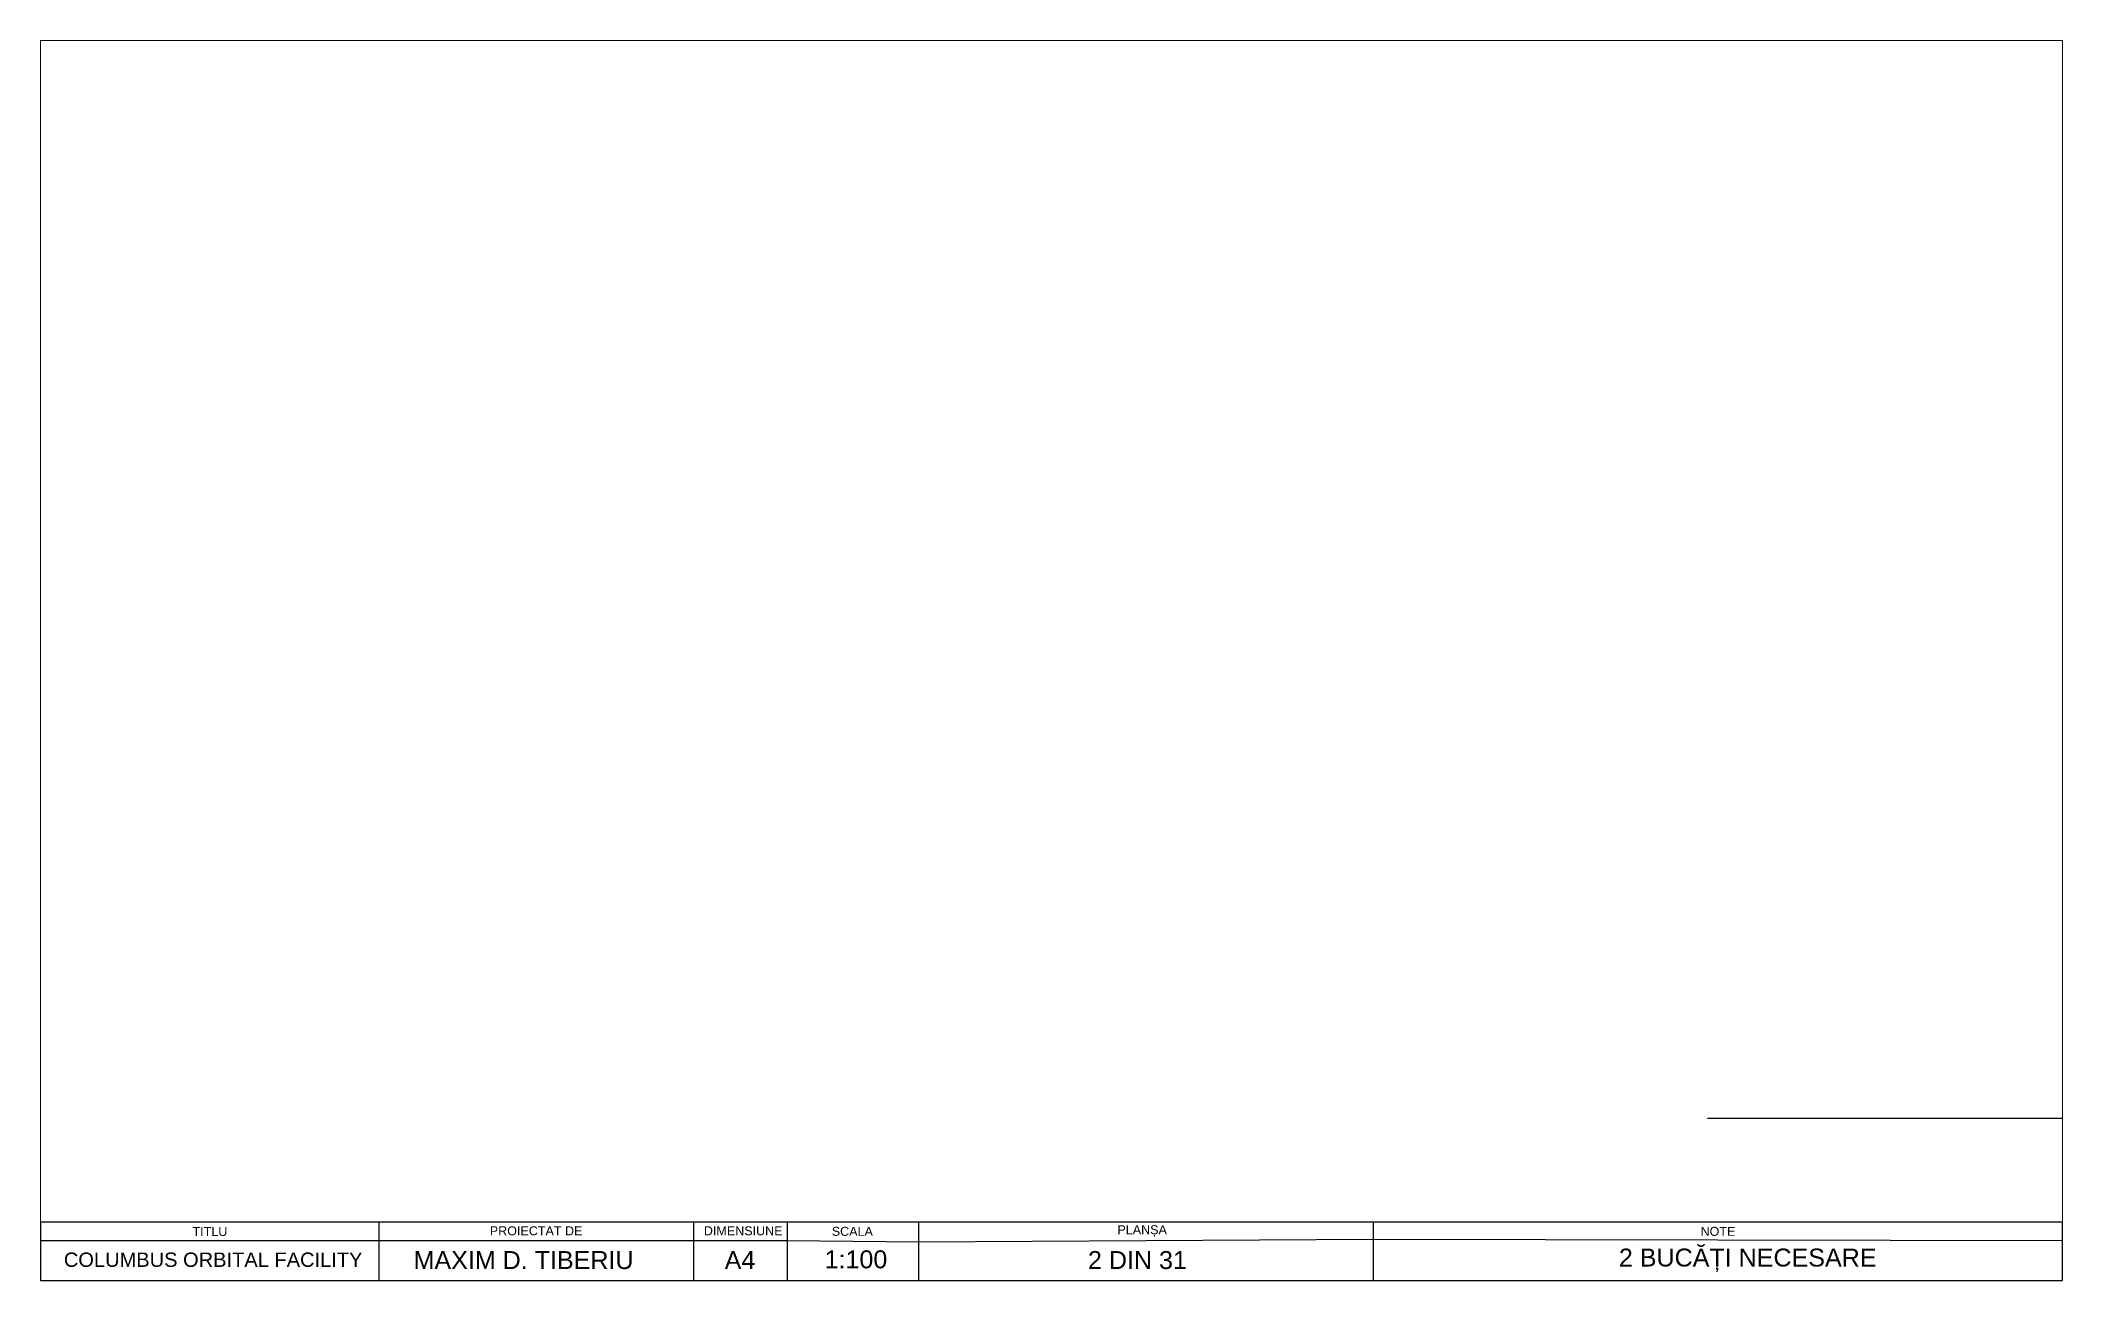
# Paper-space layout 'Layout1' of a CAD drawing. Header units: millimetres. Extents: x 0 to 11.3, y 0 to 6.9.
# The model-space entities are those that its viewports show. They can reach past a viewport. Long polylines and large blocks are cut down to what shows.
import ezdxf

# ---------------------------------------------------------------- set-up
doc = ezdxf.new("R2010")
doc.units = ezdxf.units.MM
doc.header["$MEASUREMENT"] = 0
for name, color, linetype in [('COTARE', 84, 'Continuous'), ('TEXT', 5, 'Continuous'), ('VIEWPORT', 6, 'Continuous')]:
    doc.layers.add(name, color=color, linetype=linetype)
doc.styles.get("Standard").update_dxf_attribs({"font": 'arial.ttf'})
doc.dimstyles.new('COTARE', dxfattribs={"dimtxt": 0.3, "dimasz": 0.05, "dimexe": 0.05, "dimexo": 0.05, "dimgap": 0.09, "dimtad": 0, "dimtih": 1, "dimtoh": 1, "dimzin": 0, "dimdsep": 46, "dimtxsty": 'Standard', "dimcen": 0.09, "dimclrd": 256, "dimclre": 256, "dimadec": 1, "dimazin": 0, "dimtfac": 1, "dimtofl": 0, "dimtmove": 0, "dimatfit": 3, "dimfxl": 1, "dimtolj": 1, "dimtzin": 0, "dimarcsym": 0})

# ---------------------------------------------------------------- blocks, each defined once
blk = doc.blocks.new('*D3')
at = {"layer": 'COTARE', "lineweight": -2, "transparency": 16777216}
for p, q in [((17.0383, 22.5539), (19.1379, 22.5539)), ((19.0879, 22.5039), (19.0879, 17.8521)), ((19.0879, 12.7139), (19.0879, 17.3657)), ((17.0383, 12.6639), (19.1379, 12.6639))]:
    blk.add_line(p, q, dxfattribs=at)
at = {"layer": 'COTARE', "transparency": 16777216}
for points in [[(19.0796, 22.5039), (19.0963, 22.5039), (19.0879, 22.5539)], [(19.0796, 12.7139), (19.0963, 12.7139), (19.0879, 12.6639)]]:
    blk.add_solid(points, dxfattribs=at)
at = {"layer": 'Defpoints', "color": 0, "transparency": 16777216}
for p in [(16.9883, 22.5539), (16.9883, 12.6639), (19.0879, 12.6639)]:
    blk.add_point(p, dxfattribs=at)
at = {"layer": 'COTARE', "color": 0, "transparency": 16777216, "insert": (19.0879, 17.6089), "char_height": 0.3, "attachment_point": 5}
blk.add_mtext('\\A1;9.89', dxfattribs=at)

msp = doc.modelspace()

# ---------------------------------------------------------------- dimensions: what is measured, and where the dimension line sits
at = {"layer": 'COTARE'}
dim = msp.add_linear_dim(base=(19.0879, 12.6639), p1=(16.9883, 22.5539), p2=(16.9883, 12.6639), angle=90, dimstyle='COTARE', dxfattribs=at)
dim.commit()
dim.dimension.update_dxf_attribs({"geometry": '*D3', "text_midpoint": (19.0879, 17.6089)})

psp = doc.layouts.get("Layout1")

# ---------------------------------------------------------------- linework, layer by layer
at = {"layer": 'VIEWPORT', "ltscale": 0.0001}
for p, q in [((1.9, 0.34), (1.9, 0.015)), ((3.654, 0.34), (3.654, 0.015)), ((4.177, 0.34), (4.177, 0.015)), ((4.908, 0.34), (4.908, 0.015)), ((7.442, 0.34), (7.442, 0.015)), ((11.285, 0.015), (11.285, 0.34))]:
    psp.add_line(p, q, dxfattribs=at)
for points in [[(11.285, 0.34), (0.014, 0.34), (0.014, 0.015), (11.285, 0.015)], [(0.014, 0.238), (1.9, 0.238), (3.654, 0.238), (4.177, 0.238), (4.908, 0.231), (7.442, 0.245), (11.285, 0.238)]]:
    psp.add_lwpolyline(points, dxfattribs=at)

# ---------------------------------------------------------------- texts
at = {"layer": 'TEXT', "ltscale": 0.0001, "char_height": 0.05, "attachment_point": 1}
for s, insert in [('{\\fArial|b0|i0|c238|p34;TITLU}', (0.862, 0.313)), ('{\\fArial|b0|i0|c238|p34;PROIECTAT DE}', (2.519, 0.317)), ('{\\fArial|b0|i0|c238|p34;DIMENSIUNE}', (3.712, 0.317)), ('{\\fArial|b0|i0|c238|p34;SCALA}', (4.425, 0.314)), ('{\\fArial|b0|i0|c238|p34;PLAN}Ș{\\fArial|b0|i0|c238|p34;A}', (6.017, 0.323)), ('{\\fArial|b0|i0|c238|p34;NOTE}', (9.267, 0.314))]:
    psp.add_mtext_dynamic_manual_height_columns(s, width=0.5351, gutter_width=1, heights=[0], dxfattribs=dict(at, insert=insert))
at = {"layer": 'TEXT', "ltscale": 0.0001, "attachment_point": 1}
for s, insert, char_height in [('{\\fArial|b0|i0|c238|p34;COLUMBUS ORBITAL FACILITY}', (0.145, 0.171), 0.08), ('{\\fArial|b0|i0|c238|p34;MAXIM D. TIBERIU}', (2.094, 0.179), 0.1), ('{\\fArial|b0|i0|c238|p34;A4}', (3.828, 0.179), 0.1), ('{\\fArial|b0|i0|c238|p34;1}:100', (4.385, 0.183), 0.1), ('{\\fArial|b0|i0|c238|p34;2 DIN 31}', (5.853, 0.179), 0.1), ('{\\fArial|b0|i0|c238|p34;2 BUCĂ}Ț{\\fArial|b0|i0|c238|p34;I NECESARE}', (8.812, 0.193), 0.1)]:
    psp.add_mtext(s, dxfattribs=dict(at, insert=insert, char_height=char_height))

# ---------------------------------------------------------------- viewports
at = {"layer": 'VIEWPORT', "ltscale": 0.0001}
vp = psp.add_viewport(center=(5.65, 3.633), size=(11.27, 6.58653), view_center_point=(15.1524, 14.063), view_height=3.396988, dxfattribs=at)
vp.frozen_layers = ['VIEWPORT']

doc.saveas('drawing.dxf')
